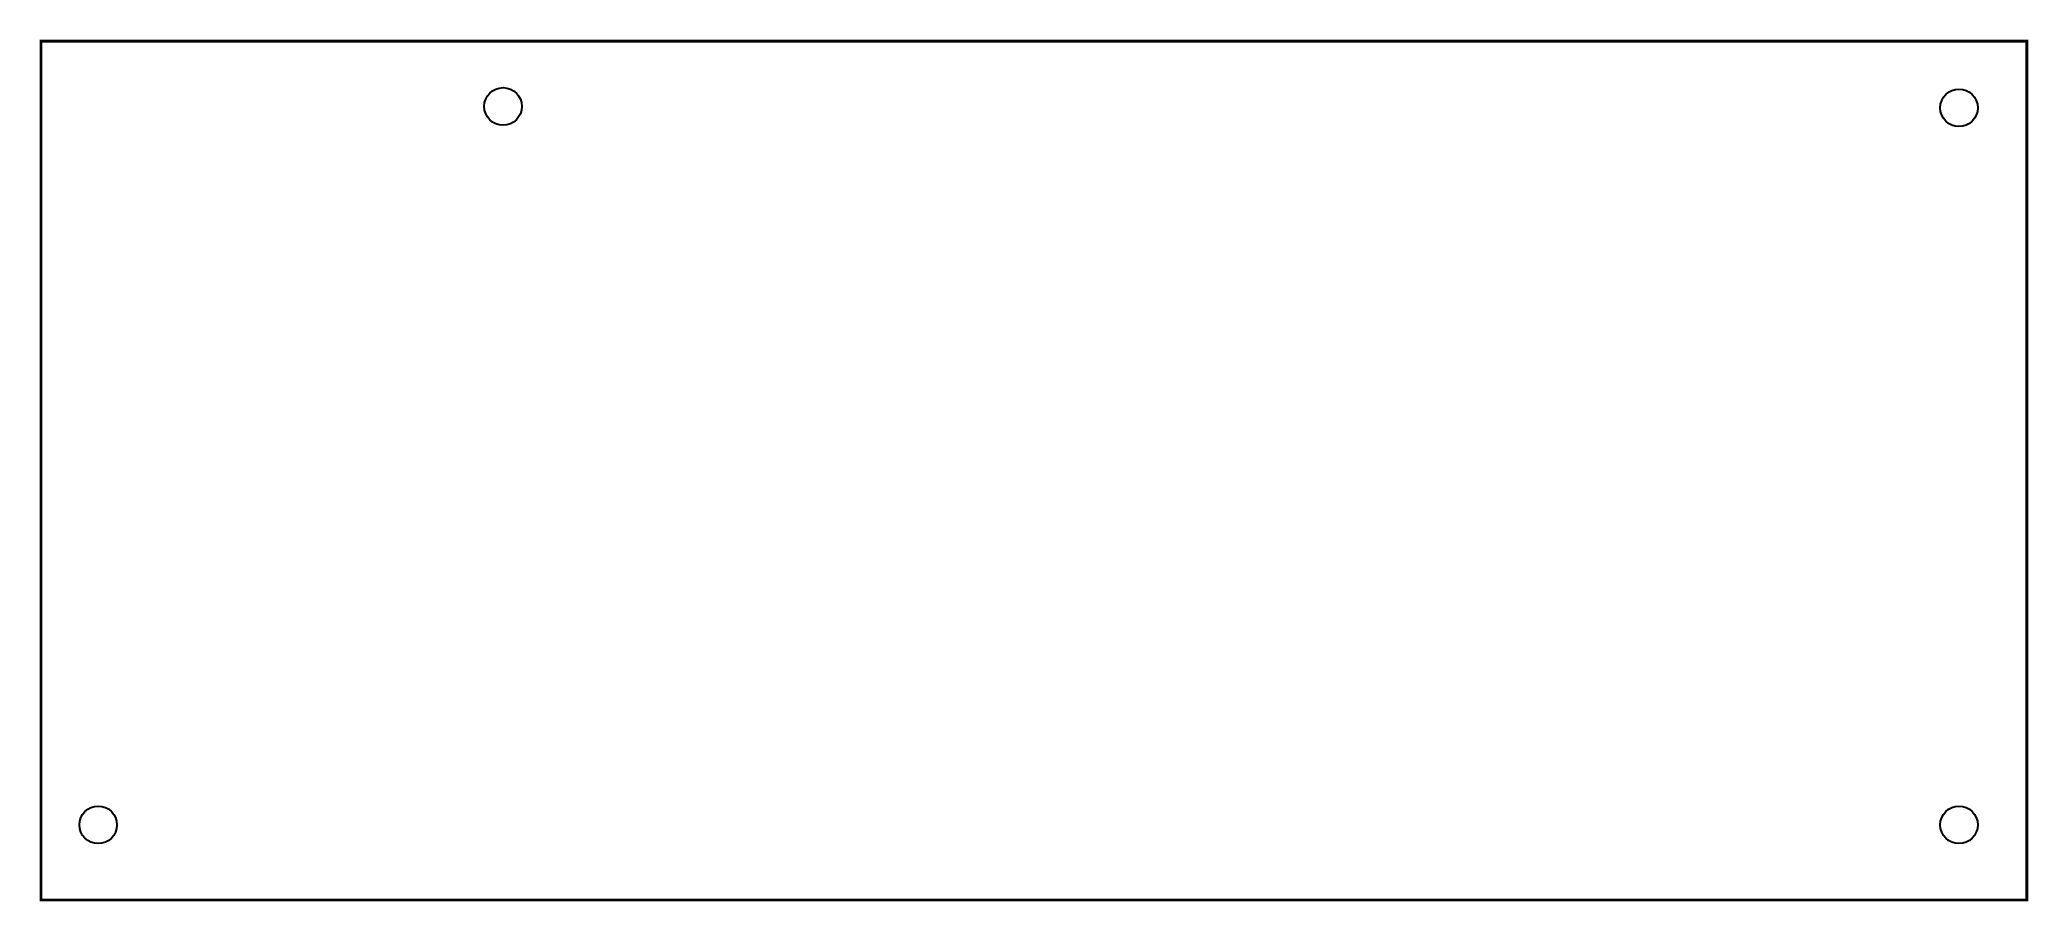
# Model space of a CAD drawing. Header units: millimetres. Extents: x 1 to 187, y 1 to 81.
import ezdxf

# ---------------------------------------------------------------- set-up
doc = ezdxf.new("R2010")
doc.units = ezdxf.units.MM
doc.layers.add('BoardOutLine', color=7, linetype='Continuous', true_color=0xff00ff)
doc.layers.add('Multi-Layer', color=7, linetype='Continuous', true_color=0xc0c0c0)

msp = doc.modelspace()

# ---------------------------------------------------------------- linework, layer by layer
at = {"layer": 'BoardOutLine', "const_width": 0.254}
msp.add_lwpolyline([(1.52, 81.15), (186.52, 81.15), (186.52, 1.15), (1.52, 1.15), (1.52, 81.15)], close=True, dxfattribs=at)
at = {"layer": 'Multi-Layer'}
for centre in [(44.56, 75.07), (180.2, 74.94), (6.84, 8.14), (180.2, 8.14)]:
    msp.add_circle(centre, 1.75, dxfattribs=at)

doc.saveas('drawing.dxf')
